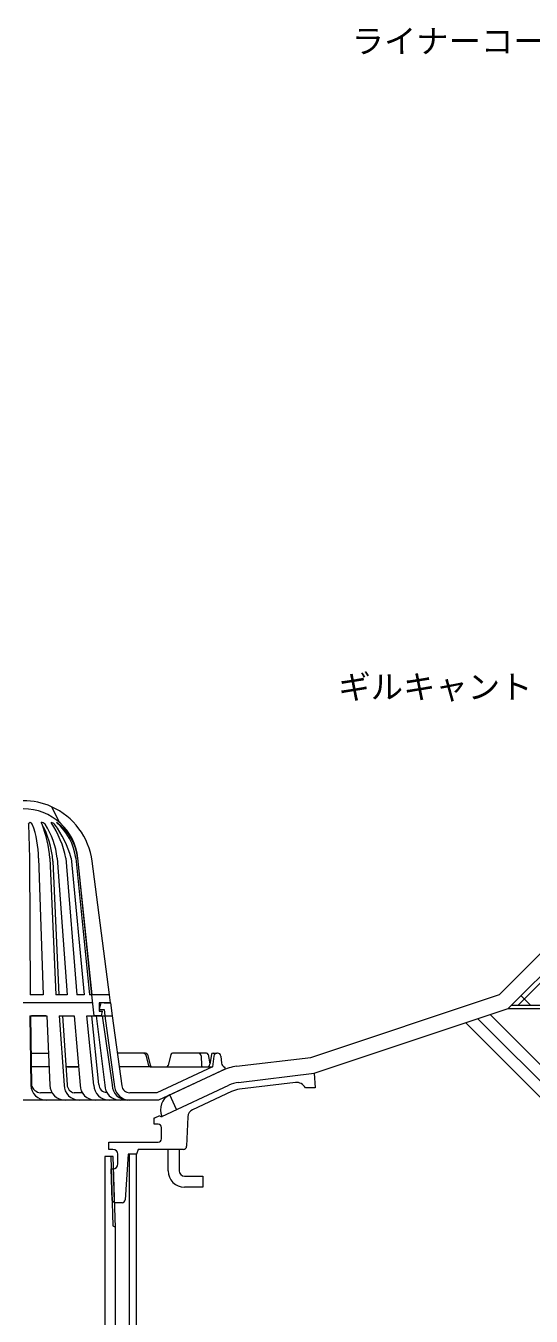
# Model space of a CAD drawing. Units: millimetres, scale not verified. Extents: x -1380 to 1380, y -955 to 955.
# Drawn here: x -98 to 214, y -500 to 297 of the extents above; entities that cross this region are included whole.
import ezdxf
from ezdxf.enums import TextEntityAlignment as Align

# ---------------------------------------------------------------- set-up
doc = ezdxf.new("R2010")
doc.units = ezdxf.units.MM
doc.header["$LTSCALE"] = 3
for name, color, linetype, lineweight in [('0-1_HATCH', 9, 'Continuous', 18), ('0-3_KUTAI', 3, 'Continuous', 18), ('0-4_BOUSUI', 1, 'Continuous', 18), ('0-5_MOJI', 7, 'Continuous', 18), ('0-9_dannnetu', 6, 'Continuous', 18), ('0-A_buhin', 2, 'Continuous', 18), ('0-B_KANAMONO', 4, 'Continuous', 18)]:
    doc.layers.add(name, color=color, linetype=linetype, lineweight=lineweight)
doc.styles.add('ＭＳ ゴシック', font='')
doc.styles.get('ＭＳ ゴシック').set_extended_font_data('MS Gothic')

msp = doc.modelspace()

# ---------------------------------------------------------------- linework, layer by layer
at = {"layer": '0-1_HATCH'}
for p, q in [((206.025, -308.013), (241.025, -273.013)), ((213.767, -308.013), (207.873, -302.119)), ((514.98, -660.013), (173.73, -318.763)), ((524.98, -660.013), (181.23, -316.263)), ((534.98, -660.013), (188.73, -313.763))]:
    msp.add_line(p, q, dxfattribs=at)
at = {"layer": '0-3_KUTAI'}
for p, q in [((79.98, -350.013), (199.98, -310.013)), ((199.98, -310.013), (399.98, -310.013))]:
    msp.add_line(p, q, dxfattribs=at)
at = {"layer": '0-4_BOUSUI'}
for p, q in [((201.98, -308.013), (199.98, -310.013)), ((201.98, -308.013), (399.98, -308.013)), ((-9.35, -363.319), (22.857, -348.301)), ((-5.124, -372.382), (-9.35, -363.319))]:
    msp.add_line(p, q, dxfattribs=at)
msp.add_lwpolyline([(31.961, -345.704), (77.78, -340.205), (194.578, -301.273), (232.837, -263.013), (346.34, -263.013), (389.98, -219.373), (389.98, 174.129), (415.837, 199.987), (551.319, 199.987), (559.98, 194.987), (579.98, 194.987), (579.98, 189.987)], dxfattribs=at)
for centre, radius, start, end in [((35.535, -375.49), 30, 96.84277, 115), ((-5.124, -372.382), 10, 115, 205)]:
    msp.add_arc(centre, radius, start, end, dxfattribs=at)
at = {"layer": '0-9_dannnetu'}
msp.add_line((201.98, -308.013), (236.98, -273.013), dxfattribs=at)
at = {"layer": '0-A_buhin'}
for points in [[(-43.02, -660.013), (-43.02, -445.533), (-44.399, -401.433), (-49.62, -401.433), (-49.62, -660.013)], [(-45.878, -401.433), (-44.542, -444.184), (-43.035, -445.054)]]:
    msp.add_lwpolyline(points, dxfattribs=at)
msp.add_lwpolyline([(-34.52, -510.013), (-30.02, -510.013), (-30.02, -400.013), (-34.52, -400.013)], close=True, dxfattribs=at)
at = {"layer": '0-B_KANAMONO'}
for p, q in [((-82.52, -185.284), (-77.52, -195.072)), ((-96.864, -196.102), (-96.233, -217.093)), ((-96.233, -217.093), (-95.722, -301.562)), ((-90.658, -217.093), (-87.618, -301.562)), ((-83.66, -217.093), (-79.794, -301.562)), ((-81.701, -219.029), (-78.092, -301.562)), ((-78.933, -217.093), (-72.922, -301.562)), ((-73.577, -217.093), (-66.842, -301.562)), ((-70.418, -217.093), (-62.249, -301.562)), ((-67.52, -217.093), (-58.957, -301.562)), ((-66.411, -217.093), (-57.533, -301.562)), ((-57.533, -301.562), (-66.198, -217.093)), ((-46.669, -301.562), (-57.378, -219.029)), ((-87.618, -301.562), (-95.722, -301.562)), ((-72.922, -301.562), (-79.794, -301.562)), ((-62.249, -301.562), (-66.842, -301.562)), ((-57.533, -301.562), (-58.957, -301.562)), ((-46.669, -301.562), (-57.533, -301.562)), ((-46.669, -301.562), (-57.533, -301.562)), ((-56.2, -314.562), (-57.533, -301.562)), ((-46.02, -306.562), (-46.669, -301.562)), ((-57.02, -306.562), (-100.02, -306.562)), ((-46.02, -306.562), (-53.02, -306.562)), ((-52.02, -306.562), (-53.02, -310.562)), ((-53.02, -310.562), (-50.02, -310.562)), ((-50.021, -310.562), (-49.48, -314.562)), ((-50.02, -306.562), (-46.02, -306.562)), ((-46.02, -306.562), (-44.939, -314.562)), ((-95.955, -314.562), (-85.334, -314.562)), ((-95.955, -314.562), (-95.323, -357.276)), ((-95.555, -314.556), (-94.923, -357.27)), ((-86.047, -314.562), (-94.865, -314.562)), ((-85.334, -314.562), (-83.623, -357.276)), ((-77.693, -314.562), (-74.795, -357.276)), ((-77.693, -314.562), (-68.603, -314.562)), ((-76.357, -314.562), (-68.603, -314.562)), ((-75.789, -314.562), (-72.9, -357.147)), ((-68.603, -314.562), (-64.903, -357.276)), ((-56.414, -357.276), (-60.704, -314.562)), ((-60.704, -314.562), (-54.948, -314.562)), ((-60.704, -314.562), (-44.939, -314.562)), ((-53.23, -356.956), (-57.488, -314.562)), ((-51.52, -314.562), (-56.2, -314.562)), ((-54.948, -314.562), (-49.64, -357.276)), ((-51.52, -314.562), (-50.958, -311.562)), ((-51.127, -314.562), (-44.991, -357.174)), ((-49.792, -314.562), (-46.73, -314.562)), ((-49.48, -314.562), (-43.565, -358.334)), ((-44.939, -314.562), (-39.106, -357.732)), ((-95.215, -337.562), (-84.413, -337.562)), ((-24.3, -337.588), (-41.828, -337.588)), ((-24.157, -338.888), (-22.577, -345.155)), ((-23.136, -338.495), (-21.556, -344.762)), ((-8.71, -338.334), (-10.34, -345.29)), ((8.248, -337.562), (-7.736, -337.562)), ((13.322, -337.562), (8.248, -337.562)), ((10.047, -339.305), (10.231, -345.094)), ((14.303, -338.37), (15.449, -344.231)), ((16.33, -338.495), (15.415, -344.451)), ((17.777, -339.335), (17.01, -346.062)), ((17.418, -337.562), (19.764, -337.562)), ((20.201, -337.562), (19.764, -337.562)), ((22.187, -339.328), (22.702, -343.705)), ((-84.072, -346.062), (-95.089, -346.062)), ((-71.751, -346.062), (-65.874, -346.062)), ((-71.751, -346.062), (-65.874, -346.062)), ((-21.413, -346.062), (-40.683, -346.062)), ((-21.413, -346.062), (11.231, -346.062)), ((17.01, -346.062), (-17.302, -362.062)), ((24.441, -347.562), (-16.305, -366.562)), ((11.231, -346.062), (13.537, -346.062)), ((13.537, -346.062), (17.01, -346.062)), ((24.441, -347.562), (24.621, -347.452)), ((24.98, -346.989), (24.98, -346.881)), ((-14.187, -376.608), (27.083, -357.364)), ((68.396, -355.734), (33.665, -359.902)), ((-16.305, -366.562), (-100.02, -366.562)), ((-82.203, -362.062), (-89.326, -362.062)), ((-63.483, -362.062), (-68.601, -362.062)), ((-17.302, -362.062), (-34.151, -362.062)), ((28.9, -361.261), (4.731, -372.531)), ((1.849, -376.847), (1.062, -395.099)), ((-14.52, -390.513), (-14.52, -383.513)), ((-10.42, -410.213), (-10.42, -397.013)), ((-3.62, -397.013), (-3.62, -410.213)), ((-41.52, -406.013), (-41.52, -400.013)), ((-43.505, -430.013), (-44.162, -408.992))]:
    msp.add_line(p, q, dxfattribs=at)
for points in [[(-53.02, -306.562), (-53.02, -311.562), (-50.958, -311.562)], [(-71.751, -346.062), (-65.874, -346.062), (-73.652, -346.062)], [(33.153, -355.632), (79.98, -350.013), (80.48, -359.013), (74.48, -359.013)], [(-16.52, -381.513), (-19.02, -381.513), (-19.02, -377.513), (-18.52, -377.513), (-15.52, -376.114)], [(-44.52, -397.013), (-47.02, -397.013), (-47.02, -392.513), (-16.52, -392.513)], [(-0.936, -397.013), (-29.02, -397.013), (-30.02, -400.013), (-35.02, -400.013), (-36.896, -428.146)], [(-38.892, -430.013), (-43.505, -430.013), (-45.053, -428.513), (-45.662, -409.013), (-44.52, -409.013)], [(-0.22, -413.613), (10.98, -413.613), (10.98, -420.413), (-0.22, -420.413)]]:
    msp.add_lwpolyline(points, dxfattribs=at)
for centre, radius, start, end in [((-100.02, -224.562), 43, 65.98494, 90), ((-100.02, -220.562), 34, 5.85673, 90), ((-100.02, -224.562), 43, 7.39286, 65.98494), ((-95.638, -196.317), 1.245, 9.92349, 170.07651), ((-145.424, -216.056), 54.776, 358.91563, 21.36334), ((-88.877, -198.322), 3.252, 43.04706, 91.99165), ((-134.611, -222.039), 52.995, 3.2554, 30.58721), ((-149.429, -220.904), 65.88, 3.31654, 22.11517), ((-128.33, -223.041), 49.754, 6.86673, 32.78187), ((-136.024, -230.059), 63.78, 11.73025, 33.26877), ((-83.023, -198.322), 3.252, 43.04706, 84.0763), ((-127.682, -232.009), 59.174, 14.60016, 37.35806), ((-96.713, -220.111), 30.452, 5.68867, 55.3103), ((-101.942, -221.43), 34.694, 7.181, 49.43889), ((-25.728, -339.188), 1.6, 10.82497, 90), ((-24.3, -338.788), 1.2, 14.15131, 90), ((-7.736, -338.562), 1, 90, 166.81391), ((8.248, -339.362), 1.8, 1.82559, 90), ((13.322, -338.562), 1, 11.06148, 90), ((17.418, -338.662), 1.1, 90, 171.26367), ((19.764, -339.562), 2, 90, 173.49145), ((20.201, -339.562), 2, 6.70984, 90), ((-71.751, -341.062), 5, 247.33701, 270), ((-21.413, -344.862), 1.2, 194.15131, 270), ((-19.985, -344.462), 1.6, 190.82497, 270), ((-11.313, -345.062), 1, 270, 346.81391), ((11.231, -345.062), 1, 181.82559, 270), ((13.537, -344.162), 1.9, 270, 351.26367), ((25.682, -343.355), 3, 186.70984, 247.21678), ((24.23, -346.812), 0.75, 301.48409, 67.21678), ((-85.826, -357.062), 9.5, 181.28941, 270), ((-88.808, -355.792), 6.291, 193.58244, 265.2814), ((-74.126, -357.062), 9.5, 181.28941, 270), ((-65.298, -357.062), 9.5, 181.28941, 270), ((-67.605, -356.853), 5.303, 183.17842, 259.17371), ((-55.405, -357.062), 9.5, 181.28941, 270), ((-46.916, -357.062), 9.5, 181.28941, 270), ((-48.231, -356.843), 5, 181.28941, 268.60701), ((-40.143, -357.062), 9.5, 181.28941, 270), ((-35.48, -357.062), 9.5, 181.28941, 270), ((-34.151, -357.062), 9.5, 187.69605, 270), ((-34.151, -357.062), 5, 187.69605, 270), ((35.535, -375.49), 20, 96.84277, 115), ((69.11, -361.691), 6, 26.51068, 96.84277), ((35.535, -375.49), 15.7, 96.84277, 115), ((6.844, -377.063), 5, 115, 177.53176), ((-16.52, -383.513), 2, 0, 90), ((-14.609, -375.702), 1, 204.34863, 295), ((-16.52, -390.513), 2, 270, 0), ((-44.52, -400.013), 3, 0, 90), ((-0.936, -395.013), 2, 270, 357.53176), ((-44.52, -406.013), 3, 270, 0), ((-0.22, -410.213), 10.2, 180, 270), ((-0.22, -410.213), 3.4, 180, 270), ((-38.892, -428.013), 2, 270, 356.18593)]:
    msp.add_arc(centre, radius, start, end, dxfattribs=at)

# ---------------------------------------------------------------- texts
at = {"layer": '0-5_MOJI', "style": 'ＭＳ ゴシック'}
for s, p in [('ライナーコーピングS250', (103.127, 276.058)), ('ギルキャント', (94.933, -122.97))]:
    msp.add_text(s, height=14.66, dxfattribs=at).set_placement(p, align=Align.BOTTOM_LEFT)

doc.saveas('drawing.dxf')
